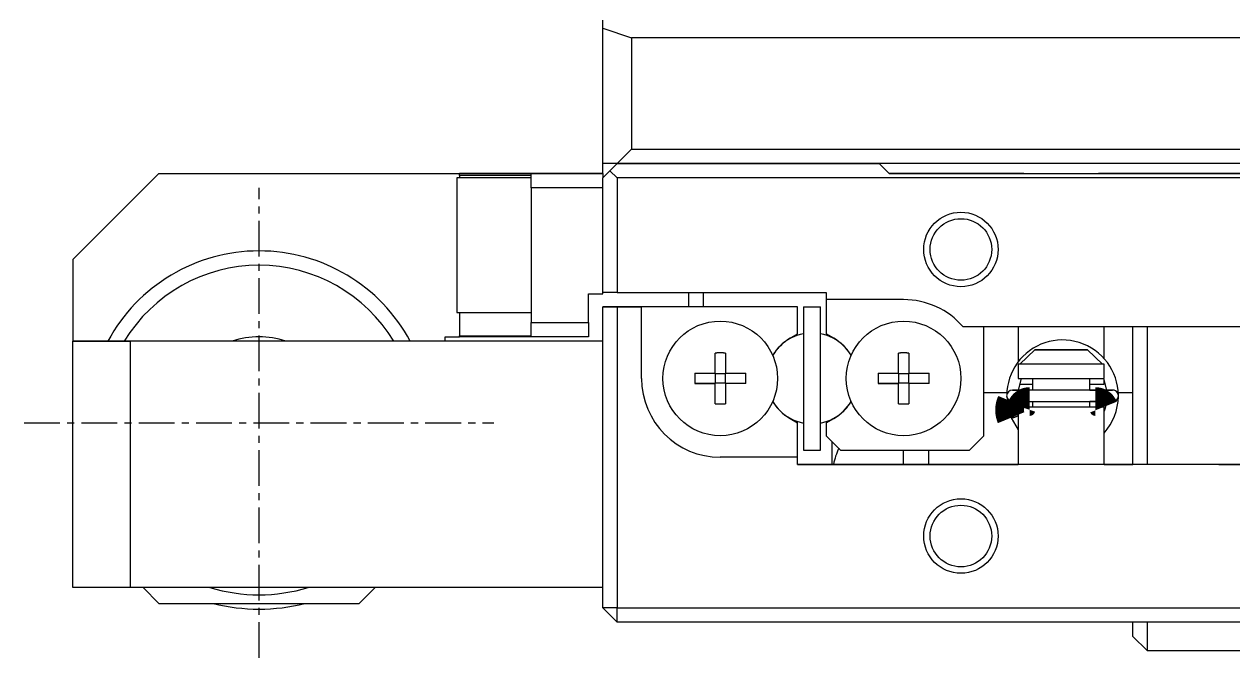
# Model space of a CAD drawing. Extents: x 93 to 296, y 41 to 278.
# Drawn here: x 93.33 to 135.52, y 180.47 to 202.58 of the extents above; entities that cross this region are included whole.
import ezdxf

# ---------------------------------------------------------------- set-up
doc = ezdxf.new("R2010")
doc.units = 0
doc.linetypes.add('CENTER', pattern=[2, 1.25, -0.25, 0.25, -0.25])
doc.layers.get('0').update_dxf_attribs({"linetype": 'CONTINUOUS'})
doc.layers.add('CENTER', color=1, linetype='CENTER')

msp = doc.modelspace()

# ---------------------------------------------------------------- linework, layer by layer
at = {"color": 7, "linetype": 'CONTINUOUS'}
for p, q in [((113.529, 202.44), (113.529, 202.715)), ((113.528, 197.715), (113.529, 202.44)), ((113.529, 202.44), (114.529, 202.096)), ((114.529, 202.096), (114.528, 198.215)), ((152.529, 202.095), (114.529, 202.096)), ((114.028, 197.715), (114.528, 198.215)), ((114.528, 198.215), (152.528, 198.214)), ((113.528, 197.365), (113.528, 197.715)), ((114.028, 197.715), (113.528, 197.715)), ((113.778, 197.465), (113.528, 197.215)), ((113.528, 197.215), (113.778, 197.465)), ((114.028, 197.715), (113.778, 197.465)), ((114.028, 197.715), (113.778, 197.465)), ((113.778, 197.465), (114.028, 197.215)), ((123.178, 197.715), (114.028, 197.715)), ((114.028, 197.715), (123.178, 197.715)), ((143.878, 197.714), (123.178, 197.715)), ((123.178, 197.715), (123.528, 197.365)), ((123.528, 197.365), (123.178, 197.715)), ((95.028, 194.365), (98.028, 197.365)), ((98.028, 197.365), (95.028, 194.365)), ((98.028, 197.365), (108.528, 197.365)), ((98.028, 197.365), (100.028, 197.365)), ((103.028, 197.365), (108.528, 197.365)), ((108.428, 197.215), (108.428, 192.515)), ((111.028, 197.215), (108.428, 197.215)), ((111.028, 197.365), (108.528, 197.365)), ((108.528, 197.365), (111.028, 197.365)), ((108.528, 197.296), (108.528, 197.365)), ((111.028, 197.296), (108.528, 197.296)), ((108.528, 197.296), (108.528, 197.215)), ((113.528, 197.365), (111.028, 197.365)), ((111.028, 197.365), (113.528, 197.365)), ((111.028, 196.865), (111.028, 197.365)), ((113.528, 197.365), (113.528, 197.215)), ((113.528, 193.215), (113.528, 197.215)), ((153.028, 197.214), (114.028, 197.215)), ((114.028, 197.215), (114.028, 193.215)), ((128.228, 197.365), (123.528, 197.365)), ((123.528, 197.365), (143.528, 197.364)), ((136.228, 197.365), (130.828, 197.365)), ((135.508, 197.365), (131.508, 197.365)), ((133.508, 197.365), (131.508, 197.365)), ((135.508, 197.365), (133.508, 197.365)), ((111.028, 196.865), (111.028, 192.165)), ((113.528, 196.865), (111.028, 196.865)), ((95.028, 194.365), (95.028, 191.515)), ((113.028, 192.165), (113.028, 193.165)), ((113.028, 193.165), (113.528, 193.165)), ((114.028, 193.215), (113.528, 193.215)), ((113.528, 193.165), (113.528, 193.215)), ((114.028, 193.215), (121.328, 193.215)), ((116.528, 192.715), (116.528, 193.215)), ((117.028, 193.215), (117.028, 192.715)), ((121.328, 193.215), (121.328, 192.965)), ((124.028, 192.965), (121.328, 192.965)), ((121.328, 192.965), (121.328, 191.766)), ((108.428, 192.515), (111.028, 192.515)), ((108.528, 192.515), (108.528, 191.705)), ((113.528, 191.515), (113.528, 192.715)), ((114.028, 192.715), (113.528, 192.715)), ((113.528, 192.715), (114.028, 192.715)), ((114.028, 192.715), (114.028, 182.215)), ((114.028, 192.715), (114.878, 192.715)), ((114.878, 192.715), (114.028, 192.715)), ((120.328, 192.715), (114.878, 192.715)), ((120.328, 192.715), (114.878, 192.715)), ((114.878, 190.215), (114.878, 192.715)), ((120.328, 191.766), (120.328, 192.715)), ((120.528, 192.715), (120.528, 187.715)), ((120.528, 192.715), (121.128, 192.715)), ((120.528, 192.715), (121.128, 192.715)), ((121.128, 187.715), (121.128, 192.715)), ((111.028, 192.165), (113.028, 192.165)), ((111.028, 191.665), (111.028, 192.165)), ((113.028, 192.165), (113.028, 191.665)), ((140.949, 192.014), (126.107, 192.015)), ((126.828, 188.215), (126.828, 192.015)), ((128.028, 192.015), (128.028, 190.793)), ((131.028, 190.906), (131.028, 192.015)), ((132.028, 187.215), (132.028, 192.015)), ((132.528, 192.015), (132.528, 187.215)), ((108.028, 191.665), (108.528, 191.665)), ((108.028, 191.515), (108.028, 191.665)), ((108.528, 191.705), (111.028, 191.705)), ((108.528, 191.665), (108.528, 191.705)), ((111.028, 191.665), (108.528, 191.665)), ((113.028, 191.665), (111.028, 191.665)), ((120.068, 191.615), (120.328, 191.766)), ((121.588, 191.615), (121.328, 191.766)), ((121.528, 191.64), (121.528, 191.65)), ((108.528, 191.515), (95.028, 191.515)), ((95.028, 182.915), (95.028, 191.515)), ((95.028, 191.515), (97.028, 191.515)), ((113.528, 191.515), (97.028, 191.515)), ((97.028, 191.515), (97.028, 182.915)), ((113.528, 191.515), (108.528, 191.515)), ((113.528, 182.915), (113.528, 191.515)), ((113.528, 182.915), (113.528, 191.515)), ((128.083, 190.715), (128.612, 191.215)), ((130.445, 191.215), (128.612, 191.215)), ((128.612, 191.215), (130.445, 191.215)), ((130.445, 191.215), (130.974, 190.715)), ((117.448, 190.395), (117.448, 191.101)), ((117.808, 191.101), (117.808, 190.395)), ((123.848, 190.395), (123.848, 191.101)), ((124.208, 191.101), (124.208, 190.395)), ((128.028, 190.793), (128.028, 190.793)), ((128.028, 190.715), (128.028, 190.215)), ((128.083, 190.715), (128.028, 190.715)), ((130.974, 190.715), (128.083, 190.715)), ((131.028, 190.715), (130.974, 190.715)), ((131.028, 190.906), (131.028, 190.906)), ((131.028, 190.215), (131.028, 190.715)), ((116.742, 190.395), (117.448, 190.395)), ((117.459, 190.385), (117.448, 190.395)), ((117.459, 190.045), (117.459, 190.385)), ((117.459, 190.385), (117.798, 190.385)), ((117.798, 190.385), (117.808, 190.395)), ((117.798, 190.385), (117.798, 190.045)), ((117.808, 190.395), (118.515, 190.395)), ((123.142, 190.395), (123.848, 190.395)), ((123.859, 190.384), (123.848, 190.395)), ((123.859, 190.045), (123.859, 190.384)), ((123.859, 190.384), (124.198, 190.384)), ((124.198, 190.384), (124.208, 190.395)), ((124.198, 190.384), (124.198, 190.045)), ((124.208, 190.395), (124.915, 190.395)), ((116.742, 190.035), (117.448, 190.035)), ((117.448, 190.035), (116.742, 190.035)), ((117.459, 190.045), (117.448, 190.035)), ((117.448, 189.329), (117.448, 190.035)), ((117.798, 190.045), (117.459, 190.045)), ((117.798, 190.045), (117.808, 190.035)), ((118.515, 190.035), (117.808, 190.035)), ((118.515, 190.035), (117.808, 190.035)), ((117.808, 190.035), (117.808, 189.329)), ((123.142, 190.035), (123.848, 190.035)), ((123.848, 190.035), (123.142, 190.035)), ((123.859, 190.045), (123.848, 190.035)), ((123.848, 189.328), (123.848, 190.035)), ((124.198, 190.045), (123.859, 190.045)), ((124.198, 190.045), (124.208, 190.035)), ((124.915, 190.035), (124.208, 190.035)), ((124.915, 190.035), (124.208, 190.035)), ((124.208, 190.035), (124.208, 189.328)), ((128.028, 190.215), (131.028, 190.215)), ((128.037, 189.808), (128.148, 190.215)), ((128.079, 190.015), (128.528, 190.015)), ((128.528, 190.215), (128.528, 189.808)), ((130.528, 189.808), (130.528, 190.215)), ((130.528, 190.015), (131.028, 190.015)), ((131.003, 190.215), (131.113, 189.808)), ((131.028, 190.015), (131.028, 190.149)), ((127.63, 189.715), (126.828, 189.715)), ((127.627, 189.583), (127.76, 188.899)), ((131.325, 189.808), (127.825, 189.808)), ((127.825, 189.808), (128.175, 189.808)), ((130.528, 189.808), (131.325, 189.808)), ((132.028, 189.715), (131.521, 189.715)), ((127.825, 189.408), (131.325, 189.408)), ((128.175, 189.408), (127.825, 189.408)), ((128.028, 189.215), (128.028, 187.215)), ((131.028, 189.215), (128.028, 189.215)), ((128.528, 189.215), (128.028, 189.215)), ((128.528, 189.408), (128.528, 189.215)), ((130.528, 189.215), (128.528, 189.215)), ((130.528, 189.215), (128.528, 189.215)), ((131.325, 189.408), (130.528, 189.408)), ((130.528, 189.215), (130.528, 189.408)), ((131.028, 189.215), (130.528, 189.215)), ((131.028, 187.215), (131.028, 189.215)), ((131.066, 189.18), (131.029, 189.067)), ((131.113, 189.408), (131.066, 189.18)), ((120.068, 188.814), (120.328, 188.664)), ((120.328, 188.664), (120.068, 188.814)), ((120.328, 187.465), (120.328, 188.664)), ((121.328, 188.664), (121.588, 188.814)), ((121.328, 188.664), (121.588, 188.814)), ((121.328, 188.664), (121.328, 188.215)), ((121.528, 188.779), (121.528, 188.79)), ((127.782, 188.845), (128.028, 188.424)), ((127.786, 188.836), (128.028, 188.909)), ((131.368, 188.847), (131.368, 188.847)), ((131.368, 188.847), (131.368, 188.847)), ((131.369, 188.845), (131.387, 188.892)), ((131.369, 188.847), (131.369, 188.847)), ((131.37, 188.846), (131.369, 188.847)), ((131.387, 188.892), (131.388, 188.894)), ((131.388, 188.894), (131.389, 188.896)), ((131.389, 188.896), (131.39, 188.898)), ((131.39, 188.9), (131.391, 188.902)), ((131.39, 188.899), (131.39, 188.9)), ((131.39, 188.898), (131.39, 188.899)), ((131.391, 188.904), (131.392, 188.905)), ((131.391, 188.903), (131.391, 188.904)), ((131.391, 188.902), (131.391, 188.903)), ((131.392, 188.905), (131.392, 188.906)), ((121.328, 188.215), (121.828, 187.715)), ((126.328, 187.715), (126.828, 188.215)), ((121.528, 187.215), (121.528, 188.015)), ((120.328, 187.465), (117.628, 187.465)), ((120.328, 187.465), (117.628, 187.465)), ((120.328, 187.215), (120.328, 187.465)), ((120.528, 187.715), (121.128, 187.715)), ((121.828, 187.715), (126.328, 187.715)), ((124.028, 187.215), (124.028, 187.715)), ((124.894, 187.715), (124.894, 187.215)), ((146.728, 187.214), (120.328, 187.215)), ((120.328, 187.215), (128.028, 187.215)), ((131.028, 187.215), (132.028, 187.215)), ((135.028, 187.215), (136.028, 187.215)), ((97.028, 182.915), (95.028, 182.915)), ((113.528, 182.915), (97.028, 182.915)), ((97.478, 182.915), (98.028, 182.365)), ((105.028, 182.365), (105.578, 182.915)), ((113.528, 182.215), (113.528, 182.915)), ((98.028, 182.365), (105.028, 182.365)), ((114.028, 181.715), (113.528, 182.215)), ((114.028, 182.215), (113.528, 182.215)), ((114.028, 182.215), (153.028, 182.214)), ((114.028, 181.715), (114.028, 182.215)), ((153.028, 181.714), (114.028, 181.715)), ((132.028, 181.215), (132.028, 181.715)), ((132.528, 181.715), (132.528, 180.715)), ((132.028, 181.215), (132.528, 180.715)), ((132.528, 180.715), (136.028, 180.715))]:
    msp.add_line(p, q, dxfattribs=at)
at = {"color": 7, "linetype": 'CONTINUOUS', "const_width": 1}
for points in [[(127.793, 189.411), (127.788, 189.399), (127.774, 189.367), (127.762, 189.335), (127.752, 189.302), (127.743, 189.268), (127.737, 189.235), (127.731, 189.201), (127.728, 189.166), (127.726, 189.132), (127.726, 189.097), (127.728, 189.063), (127.731, 189.029), (127.736, 188.995), (127.743, 188.961), (127.752, 188.928), (127.762, 188.895), (127.774, 188.862), (127.781, 188.845)], [(128.144, 189.215), (128.145, 189.218), (128.151, 189.232), (128.158, 189.245), (128.165, 189.258), (128.172, 189.271), (128.181, 189.283), (128.19, 189.295), (128.199, 189.306), (128.209, 189.317), (128.22, 189.328), (128.231, 189.337), (128.242, 189.347), (128.254, 189.355), (128.267, 189.363), (128.28, 189.371), (128.293, 189.377), (128.306, 189.384), (128.32, 189.389), (128.334, 189.394), (128.348, 189.398), (128.362, 189.401), (128.377, 189.404), (128.391, 189.406), (128.406, 189.408), (128.421, 189.408), (128.426, 189.408)], [(130.724, 189.408), (130.738, 189.408), (130.753, 189.407), (130.768, 189.405), (130.782, 189.403), (130.796, 189.399), (130.811, 189.396), (130.825, 189.391), (130.839, 189.386), (130.852, 189.38), (130.865, 189.374), (130.878, 189.367), (130.891, 189.359), (130.903, 189.35), (130.914, 189.342), (130.926, 189.332), (130.936, 189.322), (130.947, 189.311), (130.956, 189.3), (130.966, 189.289), (130.974, 189.277), (130.982, 189.264), (130.99, 189.252), (130.996, 189.238), (131.002, 189.225), (131.006, 189.215)]]:
    msp.add_lwpolyline(points, dxfattribs=at)
at = {"color": 7, "linetype": 'CONTINUOUS'}
for points in [[(117.808, 191.101, 0), (117.806, 191.101, 0), (117.803, 191.101, 0), (117.8, 191.101, 0), (117.797, 191.102, 0), (117.794, 191.102, 0), (117.791, 191.102, 0), (117.789, 191.102, 0), (117.786, 191.102, 0), (117.783, 191.102, 0), (117.78, 191.102, 0), (117.777, 191.102, 0), (117.775, 191.102, 0), (117.772, 191.102, 0), (117.769, 191.102, 0), (117.766, 191.102, 0), (117.763, 191.102, 0), (117.761, 191.102, 0), (117.758, 191.102, 0), (117.755, 191.102, 0), (117.752, 191.102, 0), (117.749, 191.102, 0), (117.746, 191.103, 0), (117.744, 191.103, 0), (117.741, 191.103, 0), (117.738, 191.103, 0), (117.735, 191.103, 0), (117.732, 191.103, 0), (117.73, 191.103, 0), (117.727, 191.103, 0), (117.724, 191.103, 0), (117.721, 191.103, 0), (117.718, 191.103, 0), (117.716, 191.103, 0), (117.713, 191.103, 0), (117.71, 191.103, 0), (117.707, 191.103, 0), (117.704, 191.103, 0), (117.701, 191.103, 0), (117.699, 191.103, 0), (117.696, 191.103, 0), (117.693, 191.103, 0), (117.69, 191.103, 0), (117.687, 191.103, 0), (117.685, 191.103, 0), (117.682, 191.103, 0), (117.679, 191.103, 0), (117.676, 191.103, 0), (117.673, 191.103, 0), (117.671, 191.103, 0), (117.668, 191.103, 0), (117.665, 191.103, 0), (117.662, 191.103, 0), (117.659, 191.103, 0), (117.656, 191.103, 0), (117.654, 191.103, 0), (117.651, 191.103, 0), (117.648, 191.103, 0), (117.645, 191.103, 0), (117.642, 191.104, 0), (117.64, 191.104, 0), (117.637, 191.104, 0), (117.634, 191.104, 0), (117.631, 191.104, 0), (117.628, 191.104, 0), (117.625, 191.104, 0), (117.623, 191.104, 0), (117.62, 191.104, 0), (117.617, 191.104, 0), (117.614, 191.104, 0), (117.611, 191.103, 0), (117.609, 191.103, 0), (117.606, 191.103, 0), (117.603, 191.103, 0), (117.6, 191.103, 0), (117.597, 191.103, 0), (117.595, 191.103, 0), (117.592, 191.103, 0), (117.589, 191.103, 0), (117.586, 191.103, 0), (117.583, 191.103, 0), (117.58, 191.103, 0), (117.578, 191.103, 0), (117.575, 191.103, 0), (117.572, 191.103, 0), (117.569, 191.103, 0), (117.566, 191.103, 0), (117.564, 191.103, 0), (117.561, 191.103, 0), (117.558, 191.103, 0), (117.555, 191.103, 0), (117.552, 191.103, 0), (117.55, 191.103, 0), (117.547, 191.103, 0), (117.544, 191.103, 0), (117.541, 191.103, 0), (117.538, 191.103, 0), (117.535, 191.103, 0), (117.533, 191.103, 0), (117.53, 191.103, 0), (117.527, 191.103, 0), (117.524, 191.103, 0), (117.521, 191.103, 0), (117.519, 191.103, 0), (117.516, 191.103, 0), (117.513, 191.103, 0), (117.51, 191.103, 0), (117.507, 191.103, 0), (117.505, 191.102, 0), (117.502, 191.102, 0), (117.499, 191.102, 0), (117.496, 191.102, 0), (117.493, 191.102, 0), (117.49, 191.102, 0), (117.488, 191.102, 0), (117.485, 191.102, 0), (117.482, 191.102, 0), (117.479, 191.102, 0), (117.476, 191.102, 0), (117.474, 191.102, 0), (117.471, 191.102, 0), (117.468, 191.102, 0), (117.465, 191.102, 0), (117.462, 191.102, 0), (117.46, 191.102, 0), (117.457, 191.101, 0), (117.454, 191.101, 0), (117.451, 191.101, 0), (117.448, 191.101, 0)], [(124.208, 191.101, 0), (124.206, 191.101, 0), (124.203, 191.101, 0), (124.2, 191.101, 0), (124.197, 191.101, 0), (124.194, 191.101, 0), (124.191, 191.102, 0), (124.189, 191.102, 0), (124.186, 191.102, 0), (124.183, 191.102, 0), (124.18, 191.102, 0), (124.177, 191.102, 0), (124.175, 191.102, 0), (124.172, 191.102, 0), (124.169, 191.102, 0), (124.166, 191.102, 0), (124.163, 191.102, 0), (124.161, 191.102, 0), (124.158, 191.102, 0), (124.155, 191.102, 0), (124.152, 191.102, 0), (124.149, 191.102, 0), (124.146, 191.102, 0), (124.144, 191.102, 0), (124.141, 191.103, 0), (124.138, 191.103, 0), (124.135, 191.103, 0), (124.132, 191.103, 0), (124.13, 191.103, 0), (124.127, 191.103, 0), (124.124, 191.103, 0), (124.121, 191.103, 0), (124.118, 191.103, 0), (124.116, 191.103, 0), (124.113, 191.103, 0), (124.11, 191.103, 0), (124.107, 191.103, 0), (124.104, 191.103, 0), (124.101, 191.103, 0), (124.099, 191.103, 0), (124.096, 191.103, 0), (124.093, 191.103, 0), (124.09, 191.103, 0), (124.087, 191.103, 0), (124.085, 191.103, 0), (124.082, 191.103, 0), (124.079, 191.103, 0), (124.076, 191.103, 0), (124.073, 191.103, 0), (124.071, 191.103, 0), (124.068, 191.103, 0), (124.065, 191.103, 0), (124.062, 191.103, 0), (124.059, 191.103, 0), (124.056, 191.103, 0), (124.054, 191.103, 0), (124.051, 191.103, 0), (124.048, 191.103, 0), (124.045, 191.103, 0), (124.042, 191.103, 0), (124.04, 191.103, 0), (124.037, 191.103, 0), (124.034, 191.103, 0), (124.031, 191.103, 0), (124.028, 191.103, 0), (124.025, 191.103, 0), (124.023, 191.103, 0), (124.02, 191.103, 0), (124.017, 191.103, 0), (124.014, 191.103, 0), (124.011, 191.103, 0), (124.009, 191.103, 0), (124.006, 191.103, 0), (124.003, 191.103, 0), (124, 191.103, 0), (123.997, 191.103, 0), (123.995, 191.103, 0), (123.992, 191.103, 0), (123.989, 191.103, 0), (123.986, 191.103, 0), (123.983, 191.103, 0), (123.98, 191.103, 0), (123.978, 191.103, 0), (123.975, 191.103, 0), (123.972, 191.103, 0), (123.969, 191.103, 0), (123.966, 191.103, 0), (123.964, 191.103, 0), (123.961, 191.103, 0), (123.958, 191.103, 0), (123.955, 191.103, 0), (123.952, 191.103, 0), (123.95, 191.103, 0), (123.947, 191.103, 0), (123.944, 191.103, 0), (123.941, 191.103, 0), (123.938, 191.103, 0), (123.935, 191.103, 0), (123.933, 191.103, 0), (123.93, 191.103, 0), (123.927, 191.103, 0), (123.924, 191.103, 0), (123.921, 191.103, 0), (123.919, 191.103, 0), (123.916, 191.103, 0), (123.913, 191.102, 0), (123.91, 191.102, 0), (123.907, 191.102, 0), (123.905, 191.102, 0), (123.902, 191.102, 0), (123.899, 191.102, 0), (123.896, 191.102, 0), (123.893, 191.102, 0), (123.89, 191.102, 0), (123.888, 191.102, 0), (123.885, 191.102, 0), (123.882, 191.102, 0), (123.879, 191.102, 0), (123.876, 191.102, 0), (123.874, 191.102, 0), (123.871, 191.102, 0), (123.868, 191.102, 0), (123.865, 191.102, 0), (123.862, 191.101, 0), (123.86, 191.101, 0), (123.857, 191.101, 0), (123.854, 191.101, 0), (123.851, 191.101, 0), (123.848, 191.101, 0)], [(116.742, 190.395, 0), (116.742, 190.392, 0), (116.742, 190.389, 0), (116.742, 190.386, 0), (116.742, 190.384, 0), (116.742, 190.381, 0), (116.742, 190.378, 0), (116.741, 190.375, 0), (116.741, 190.372, 0), (116.741, 190.37, 0), (116.741, 190.367, 0), (116.741, 190.364, 0), (116.741, 190.361, 0), (116.741, 190.358, 0), (116.741, 190.356, 0), (116.741, 190.353, 0), (116.741, 190.35, 0), (116.741, 190.347, 0), (116.741, 190.344, 0), (116.741, 190.342, 0), (116.741, 190.339, 0), (116.741, 190.336, 0), (116.741, 190.333, 0), (116.741, 190.33, 0), (116.741, 190.327, 0), (116.741, 190.325, 0), (116.74, 190.322, 0), (116.74, 190.319, 0), (116.74, 190.316, 0), (116.74, 190.313, 0), (116.74, 190.311, 0), (116.74, 190.308, 0), (116.74, 190.305, 0), (116.74, 190.302, 0), (116.74, 190.299, 0), (116.74, 190.297, 0), (116.74, 190.294, 0), (116.74, 190.291, 0), (116.74, 190.288, 0), (116.74, 190.285, 0), (116.74, 190.282, 0), (116.74, 190.28, 0), (116.74, 190.277, 0), (116.74, 190.274, 0), (116.74, 190.271, 0), (116.74, 190.268, 0), (116.74, 190.266, 0), (116.74, 190.263, 0), (116.74, 190.26, 0), (116.74, 190.257, 0), (116.74, 190.254, 0), (116.74, 190.252, 0), (116.74, 190.249, 0), (116.74, 190.246, 0), (116.74, 190.243, 0), (116.74, 190.24, 0), (116.74, 190.237, 0), (116.74, 190.235, 0), (116.74, 190.232, 0), (116.74, 190.229, 0), (116.74, 190.226, 0), (116.74, 190.223, 0), (116.74, 190.221, 0), (116.74, 190.218, 0), (116.74, 190.215, 0), (116.74, 190.212, 0), (116.74, 190.209, 0), (116.74, 190.206, 0), (116.74, 190.204, 0), (116.74, 190.201, 0), (116.74, 190.198, 0), (116.74, 190.195, 0), (116.74, 190.192, 0), (116.74, 190.19, 0), (116.74, 190.187, 0), (116.74, 190.184, 0), (116.74, 190.181, 0), (116.74, 190.178, 0), (116.74, 190.176, 0), (116.74, 190.173, 0), (116.74, 190.17, 0), (116.74, 190.167, 0), (116.74, 190.164, 0), (116.74, 190.161, 0), (116.74, 190.159, 0), (116.74, 190.156, 0), (116.74, 190.153, 0), (116.74, 190.15, 0), (116.74, 190.147, 0), (116.74, 190.145, 0), (116.74, 190.142, 0), (116.74, 190.139, 0), (116.74, 190.136, 0), (116.74, 190.133, 0), (116.74, 190.131, 0), (116.74, 190.128, 0), (116.74, 190.125, 0), (116.74, 190.122, 0), (116.74, 190.119, 0), (116.74, 190.116, 0), (116.74, 190.114, 0), (116.74, 190.111, 0), (116.74, 190.108, 0), (116.741, 190.105, 0), (116.741, 190.102, 0), (116.741, 190.1, 0), (116.741, 190.097, 0), (116.741, 190.094, 0), (116.741, 190.091, 0), (116.741, 190.088, 0), (116.741, 190.086, 0), (116.741, 190.083, 0), (116.741, 190.08, 0), (116.741, 190.077, 0), (116.741, 190.074, 0), (116.741, 190.071, 0), (116.741, 190.069, 0), (116.741, 190.066, 0), (116.741, 190.063, 0), (116.741, 190.06, 0), (116.741, 190.057, 0), (116.741, 190.055, 0), (116.742, 190.052, 0), (116.742, 190.049, 0), (116.742, 190.046, 0), (116.742, 190.043, 0), (116.742, 190.041, 0), (116.742, 190.038, 0), (116.742, 190.035, 0)], [(118.515, 190.035, 0), (118.515, 190.038, 0), (118.515, 190.041, 0), (118.515, 190.043, 0), (118.515, 190.046, 0), (118.515, 190.049, 0), (118.515, 190.052, 0), (118.515, 190.055, 0), (118.515, 190.057, 0), (118.515, 190.06, 0), (118.515, 190.063, 0), (118.515, 190.066, 0), (118.515, 190.069, 0), (118.515, 190.071, 0), (118.516, 190.074, 0), (118.516, 190.077, 0), (118.516, 190.08, 0), (118.516, 190.083, 0), (118.516, 190.085, 0), (118.516, 190.088, 0), (118.516, 190.091, 0), (118.516, 190.094, 0), (118.516, 190.097, 0), (118.516, 190.1, 0), (118.516, 190.102, 0), (118.516, 190.105, 0), (118.516, 190.108, 0), (118.516, 190.111, 0), (118.516, 190.114, 0), (118.516, 190.116, 0), (118.516, 190.119, 0), (118.516, 190.122, 0), (118.516, 190.125, 0), (118.516, 190.128, 0), (118.516, 190.13, 0), (118.516, 190.133, 0), (118.516, 190.136, 0), (118.517, 190.139, 0), (118.517, 190.142, 0), (118.517, 190.145, 0), (118.517, 190.147, 0), (118.517, 190.15, 0), (118.517, 190.153, 0), (118.517, 190.156, 0), (118.517, 190.159, 0), (118.517, 190.161, 0), (118.517, 190.164, 0), (118.517, 190.167, 0), (118.517, 190.17, 0), (118.517, 190.173, 0), (118.517, 190.175, 0), (118.517, 190.178, 0), (118.517, 190.181, 0), (118.517, 190.184, 0), (118.517, 190.187, 0), (118.517, 190.19, 0), (118.517, 190.192, 0), (118.517, 190.195, 0), (118.517, 190.198, 0), (118.517, 190.201, 0), (118.517, 190.204, 0), (118.517, 190.206, 0), (118.517, 190.209, 0), (118.517, 190.212, 0), (118.517, 190.215, 0), (118.517, 190.218, 0), (118.517, 190.221, 0), (118.517, 190.223, 0), (118.517, 190.226, 0), (118.517, 190.229, 0), (118.517, 190.232, 0), (118.517, 190.235, 0), (118.517, 190.237, 0), (118.517, 190.24, 0), (118.517, 190.243, 0), (118.517, 190.246, 0), (118.517, 190.249, 0), (118.517, 190.251, 0), (118.517, 190.254, 0), (118.517, 190.257, 0), (118.517, 190.26, 0), (118.517, 190.263, 0), (118.517, 190.266, 0), (118.517, 190.268, 0), (118.517, 190.271, 0), (118.517, 190.274, 0), (118.517, 190.277, 0), (118.517, 190.28, 0), (118.517, 190.282, 0), (118.517, 190.285, 0), (118.517, 190.288, 0), (118.517, 190.291, 0), (118.516, 190.294, 0), (118.516, 190.296, 0), (118.516, 190.299, 0), (118.516, 190.302, 0), (118.516, 190.305, 0), (118.516, 190.308, 0), (118.516, 190.311, 0), (118.516, 190.313, 0), (118.516, 190.316, 0), (118.516, 190.319, 0), (118.516, 190.322, 0), (118.516, 190.325, 0), (118.516, 190.327, 0), (118.516, 190.33, 0), (118.516, 190.333, 0), (118.516, 190.336, 0), (118.516, 190.339, 0), (118.516, 190.341, 0), (118.516, 190.344, 0), (118.516, 190.347, 0), (118.516, 190.35, 0), (118.516, 190.353, 0), (118.516, 190.356, 0), (118.515, 190.358, 0), (118.515, 190.361, 0), (118.515, 190.364, 0), (118.515, 190.367, 0), (118.515, 190.37, 0), (118.515, 190.372, 0), (118.515, 190.375, 0), (118.515, 190.378, 0), (118.515, 190.381, 0), (118.515, 190.384, 0), (118.515, 190.386, 0), (118.515, 190.389, 0), (118.515, 190.392, 0), (118.515, 190.395, 0)], [(123.142, 190.395, 0), (123.142, 190.392, 0), (123.142, 190.389, 0), (123.142, 190.386, 0), (123.142, 190.384, 0), (123.142, 190.381, 0), (123.142, 190.378, 0), (123.141, 190.375, 0), (123.141, 190.372, 0), (123.141, 190.37, 0), (123.141, 190.367, 0), (123.141, 190.364, 0), (123.141, 190.361, 0), (123.141, 190.358, 0), (123.141, 190.355, 0), (123.141, 190.353, 0), (123.141, 190.35, 0), (123.141, 190.347, 0), (123.141, 190.344, 0), (123.141, 190.341, 0), (123.141, 190.339, 0), (123.141, 190.336, 0), (123.141, 190.333, 0), (123.141, 190.33, 0), (123.141, 190.327, 0), (123.141, 190.325, 0), (123.14, 190.322, 0), (123.14, 190.319, 0), (123.14, 190.316, 0), (123.14, 190.313, 0), (123.14, 190.31, 0), (123.14, 190.308, 0), (123.14, 190.305, 0), (123.14, 190.302, 0), (123.14, 190.299, 0), (123.14, 190.296, 0), (123.14, 190.294, 0), (123.14, 190.291, 0), (123.14, 190.288, 0), (123.14, 190.285, 0), (123.14, 190.282, 0), (123.14, 190.28, 0), (123.14, 190.277, 0), (123.14, 190.274, 0), (123.14, 190.271, 0), (123.14, 190.268, 0), (123.14, 190.265, 0), (123.14, 190.263, 0), (123.14, 190.26, 0), (123.14, 190.257, 0), (123.14, 190.254, 0), (123.14, 190.251, 0), (123.14, 190.249, 0), (123.14, 190.246, 0), (123.14, 190.243, 0), (123.14, 190.24, 0), (123.14, 190.237, 0), (123.14, 190.234, 0), (123.14, 190.232, 0), (123.14, 190.229, 0), (123.14, 190.226, 0), (123.14, 190.223, 0), (123.14, 190.22, 0), (123.14, 190.218, 0), (123.14, 190.215, 0), (123.14, 190.212, 0), (123.14, 190.209, 0), (123.14, 190.206, 0), (123.14, 190.204, 0), (123.14, 190.201, 0), (123.14, 190.198, 0), (123.14, 190.195, 0), (123.14, 190.192, 0), (123.14, 190.189, 0), (123.14, 190.187, 0), (123.14, 190.184, 0), (123.14, 190.181, 0), (123.14, 190.178, 0), (123.14, 190.175, 0), (123.14, 190.173, 0), (123.14, 190.17, 0), (123.14, 190.167, 0), (123.14, 190.164, 0), (123.14, 190.161, 0), (123.14, 190.159, 0), (123.14, 190.156, 0), (123.14, 190.153, 0), (123.14, 190.15, 0), (123.14, 190.147, 0), (123.14, 190.144, 0), (123.14, 190.142, 0), (123.14, 190.139, 0), (123.14, 190.136, 0), (123.14, 190.133, 0), (123.14, 190.13, 0), (123.14, 190.128, 0), (123.14, 190.125, 0), (123.14, 190.122, 0), (123.14, 190.119, 0), (123.14, 190.116, 0), (123.14, 190.114, 0), (123.14, 190.111, 0), (123.14, 190.108, 0), (123.141, 190.105, 0), (123.141, 190.102, 0), (123.141, 190.099, 0), (123.141, 190.097, 0), (123.141, 190.094, 0), (123.141, 190.091, 0), (123.141, 190.088, 0), (123.141, 190.085, 0), (123.141, 190.083, 0), (123.141, 190.08, 0), (123.141, 190.077, 0), (123.141, 190.074, 0), (123.141, 190.071, 0), (123.141, 190.069, 0), (123.141, 190.066, 0), (123.141, 190.063, 0), (123.141, 190.06, 0), (123.141, 190.057, 0), (123.141, 190.054, 0), (123.142, 190.052, 0), (123.142, 190.049, 0), (123.142, 190.046, 0), (123.142, 190.043, 0), (123.142, 190.04, 0), (123.142, 190.038, 0), (123.142, 190.035, 0)], [(124.915, 190.035, 0), (124.915, 190.038, 0), (124.915, 190.04, 0), (124.915, 190.043, 0), (124.915, 190.046, 0), (124.915, 190.049, 0), (124.915, 190.052, 0), (124.915, 190.054, 0), (124.915, 190.057, 0), (124.915, 190.06, 0), (124.915, 190.063, 0), (124.915, 190.066, 0), (124.915, 190.068, 0), (124.915, 190.071, 0), (124.916, 190.074, 0), (124.916, 190.077, 0), (124.916, 190.08, 0), (124.916, 190.083, 0), (124.916, 190.085, 0), (124.916, 190.088, 0), (124.916, 190.091, 0), (124.916, 190.094, 0), (124.916, 190.097, 0), (124.916, 190.099, 0), (124.916, 190.102, 0), (124.916, 190.105, 0), (124.916, 190.108, 0), (124.916, 190.111, 0), (124.916, 190.113, 0), (124.916, 190.116, 0), (124.916, 190.119, 0), (124.916, 190.122, 0), (124.916, 190.125, 0), (124.916, 190.128, 0), (124.916, 190.13, 0), (124.916, 190.133, 0), (124.916, 190.136, 0), (124.917, 190.139, 0), (124.917, 190.142, 0), (124.917, 190.144, 0), (124.917, 190.147, 0), (124.917, 190.15, 0), (124.917, 190.153, 0), (124.917, 190.156, 0), (124.917, 190.158, 0), (124.917, 190.161, 0), (124.917, 190.164, 0), (124.917, 190.167, 0), (124.917, 190.17, 0), (124.917, 190.173, 0), (124.917, 190.175, 0), (124.917, 190.178, 0), (124.917, 190.181, 0), (124.917, 190.184, 0), (124.917, 190.187, 0), (124.917, 190.189, 0), (124.917, 190.192, 0), (124.917, 190.195, 0), (124.917, 190.198, 0), (124.917, 190.201, 0), (124.917, 190.204, 0), (124.917, 190.206, 0), (124.917, 190.209, 0), (124.917, 190.212, 0), (124.917, 190.215, 0), (124.917, 190.218, 0), (124.917, 190.22, 0), (124.917, 190.223, 0), (124.917, 190.226, 0), (124.917, 190.229, 0), (124.917, 190.232, 0), (124.917, 190.234, 0), (124.917, 190.237, 0), (124.917, 190.24, 0), (124.917, 190.243, 0), (124.917, 190.246, 0), (124.917, 190.249, 0), (124.917, 190.251, 0), (124.917, 190.254, 0), (124.917, 190.257, 0), (124.917, 190.26, 0), (124.917, 190.263, 0), (124.917, 190.265, 0), (124.917, 190.268, 0), (124.917, 190.271, 0), (124.917, 190.274, 0), (124.917, 190.277, 0), (124.917, 190.279, 0), (124.917, 190.282, 0), (124.917, 190.285, 0), (124.917, 190.288, 0), (124.917, 190.291, 0), (124.916, 190.294, 0), (124.916, 190.296, 0), (124.916, 190.299, 0), (124.916, 190.302, 0), (124.916, 190.305, 0), (124.916, 190.308, 0), (124.916, 190.31, 0), (124.916, 190.313, 0), (124.916, 190.316, 0), (124.916, 190.319, 0), (124.916, 190.322, 0), (124.916, 190.324, 0), (124.916, 190.327, 0), (124.916, 190.33, 0), (124.916, 190.333, 0), (124.916, 190.336, 0), (124.916, 190.339, 0), (124.916, 190.341, 0), (124.916, 190.344, 0), (124.916, 190.347, 0), (124.916, 190.35, 0), (124.916, 190.353, 0), (124.916, 190.355, 0), (124.915, 190.358, 0), (124.915, 190.361, 0), (124.915, 190.364, 0), (124.915, 190.367, 0), (124.915, 190.369, 0), (124.915, 190.372, 0), (124.915, 190.375, 0), (124.915, 190.378, 0), (124.915, 190.381, 0), (124.915, 190.384, 0), (124.915, 190.386, 0), (124.915, 190.389, 0), (124.915, 190.392, 0), (124.915, 190.395, 0)], [(117.448, 189.329, 0), (117.451, 189.328, 0), (117.454, 189.328, 0), (117.457, 189.328, 0), (117.46, 189.328, 0), (117.462, 189.328, 0), (117.465, 189.328, 0), (117.468, 189.328, 0), (117.471, 189.328, 0), (117.474, 189.328, 0), (117.476, 189.328, 0), (117.479, 189.328, 0), (117.482, 189.328, 0), (117.485, 189.328, 0), (117.488, 189.328, 0), (117.49, 189.328, 0), (117.493, 189.328, 0), (117.496, 189.328, 0), (117.499, 189.327, 0), (117.502, 189.327, 0), (117.504, 189.327, 0), (117.507, 189.327, 0), (117.51, 189.327, 0), (117.513, 189.327, 0), (117.516, 189.327, 0), (117.519, 189.327, 0), (117.521, 189.327, 0), (117.524, 189.327, 0), (117.527, 189.327, 0), (117.53, 189.327, 0), (117.533, 189.327, 0), (117.535, 189.327, 0), (117.538, 189.327, 0), (117.541, 189.327, 0), (117.544, 189.327, 0), (117.547, 189.327, 0), (117.549, 189.327, 0), (117.552, 189.327, 0), (117.555, 189.327, 0), (117.558, 189.327, 0), (117.561, 189.327, 0), (117.564, 189.327, 0), (117.566, 189.327, 0), (117.569, 189.327, 0), (117.572, 189.327, 0), (117.575, 189.326, 0), (117.578, 189.326, 0), (117.58, 189.326, 0), (117.583, 189.326, 0), (117.586, 189.326, 0), (117.589, 189.326, 0), (117.592, 189.326, 0), (117.595, 189.326, 0), (117.597, 189.326, 0), (117.6, 189.326, 0), (117.603, 189.326, 0), (117.606, 189.326, 0), (117.609, 189.326, 0), (117.611, 189.326, 0), (117.614, 189.326, 0), (117.617, 189.326, 0), (117.62, 189.326, 0), (117.623, 189.326, 0), (117.625, 189.326, 0), (117.628, 189.326, 0), (117.631, 189.326, 0), (117.634, 189.326, 0), (117.637, 189.326, 0), (117.64, 189.326, 0), (117.642, 189.326, 0), (117.645, 189.326, 0), (117.648, 189.326, 0), (117.651, 189.326, 0), (117.654, 189.326, 0), (117.656, 189.326, 0), (117.659, 189.326, 0), (117.662, 189.326, 0), (117.665, 189.326, 0), (117.668, 189.326, 0), (117.67, 189.326, 0), (117.673, 189.326, 0), (117.676, 189.326, 0), (117.679, 189.326, 0), (117.682, 189.326, 0), (117.685, 189.327, 0), (117.687, 189.327, 0), (117.69, 189.327, 0), (117.693, 189.327, 0), (117.696, 189.327, 0), (117.699, 189.327, 0), (117.701, 189.327, 0), (117.704, 189.327, 0), (117.707, 189.327, 0), (117.71, 189.327, 0), (117.713, 189.327, 0), (117.716, 189.327, 0), (117.718, 189.327, 0), (117.721, 189.327, 0), (117.724, 189.327, 0), (117.727, 189.327, 0), (117.73, 189.327, 0), (117.732, 189.327, 0), (117.735, 189.327, 0), (117.738, 189.327, 0), (117.741, 189.327, 0), (117.744, 189.327, 0), (117.746, 189.327, 0), (117.749, 189.327, 0), (117.752, 189.327, 0), (117.755, 189.327, 0), (117.758, 189.327, 0), (117.76, 189.327, 0), (117.763, 189.328, 0), (117.766, 189.328, 0), (117.769, 189.328, 0), (117.772, 189.328, 0), (117.775, 189.328, 0), (117.777, 189.328, 0), (117.78, 189.328, 0), (117.783, 189.328, 0), (117.786, 189.328, 0), (117.789, 189.328, 0), (117.791, 189.328, 0), (117.794, 189.328, 0), (117.797, 189.328, 0), (117.8, 189.328, 0), (117.803, 189.328, 0), (117.805, 189.328, 0), (117.808, 189.329, 0)], [(123.848, 189.328, 0), (123.851, 189.328, 0), (123.854, 189.328, 0), (123.857, 189.328, 0), (123.86, 189.328, 0), (123.862, 189.328, 0), (123.865, 189.328, 0), (123.868, 189.328, 0), (123.871, 189.328, 0), (123.874, 189.328, 0), (123.876, 189.328, 0), (123.879, 189.328, 0), (123.882, 189.328, 0), (123.885, 189.328, 0), (123.888, 189.328, 0), (123.89, 189.327, 0), (123.893, 189.327, 0), (123.896, 189.327, 0), (123.899, 189.327, 0), (123.902, 189.327, 0), (123.904, 189.327, 0), (123.907, 189.327, 0), (123.91, 189.327, 0), (123.913, 189.327, 0), (123.916, 189.327, 0), (123.919, 189.327, 0), (123.921, 189.327, 0), (123.924, 189.327, 0), (123.927, 189.327, 0), (123.93, 189.327, 0), (123.933, 189.327, 0), (123.935, 189.327, 0), (123.938, 189.327, 0), (123.941, 189.327, 0), (123.944, 189.327, 0), (123.947, 189.327, 0), (123.949, 189.327, 0), (123.952, 189.327, 0), (123.955, 189.327, 0), (123.958, 189.327, 0), (123.961, 189.326, 0), (123.964, 189.326, 0), (123.966, 189.326, 0), (123.969, 189.326, 0), (123.972, 189.326, 0), (123.975, 189.326, 0), (123.978, 189.326, 0), (123.98, 189.326, 0), (123.983, 189.326, 0), (123.986, 189.326, 0), (123.989, 189.326, 0), (123.992, 189.326, 0), (123.995, 189.326, 0), (123.997, 189.326, 0), (124, 189.326, 0), (124.003, 189.326, 0), (124.006, 189.326, 0), (124.009, 189.326, 0), (124.011, 189.326, 0), (124.014, 189.326, 0), (124.017, 189.326, 0), (124.02, 189.326, 0), (124.023, 189.326, 0), (124.025, 189.326, 0), (124.028, 189.326, 0), (124.031, 189.326, 0), (124.034, 189.326, 0), (124.037, 189.326, 0), (124.04, 189.326, 0), (124.042, 189.326, 0), (124.045, 189.326, 0), (124.048, 189.326, 0), (124.051, 189.326, 0), (124.054, 189.326, 0), (124.056, 189.326, 0), (124.059, 189.326, 0), (124.062, 189.326, 0), (124.065, 189.326, 0), (124.068, 189.326, 0), (124.07, 189.326, 0), (124.073, 189.326, 0), (124.076, 189.326, 0), (124.079, 189.326, 0), (124.082, 189.326, 0), (124.085, 189.326, 0), (124.087, 189.326, 0), (124.09, 189.326, 0), (124.093, 189.326, 0), (124.096, 189.326, 0), (124.099, 189.327, 0), (124.101, 189.327, 0), (124.104, 189.327, 0), (124.107, 189.327, 0), (124.11, 189.327, 0), (124.113, 189.327, 0), (124.116, 189.327, 0), (124.118, 189.327, 0), (124.121, 189.327, 0), (124.124, 189.327, 0), (124.127, 189.327, 0), (124.13, 189.327, 0), (124.132, 189.327, 0), (124.135, 189.327, 0), (124.138, 189.327, 0), (124.141, 189.327, 0), (124.144, 189.327, 0), (124.146, 189.327, 0), (124.149, 189.327, 0), (124.152, 189.327, 0), (124.155, 189.327, 0), (124.158, 189.327, 0), (124.16, 189.327, 0), (124.163, 189.327, 0), (124.166, 189.327, 0), (124.169, 189.328, 0), (124.172, 189.328, 0), (124.175, 189.328, 0), (124.177, 189.328, 0), (124.18, 189.328, 0), (124.183, 189.328, 0), (124.186, 189.328, 0), (124.189, 189.328, 0), (124.191, 189.328, 0), (124.194, 189.328, 0), (124.197, 189.328, 0), (124.2, 189.328, 0), (124.203, 189.328, 0), (124.205, 189.328, 0), (124.208, 189.328, 0)], [(127.781, 188.846, 0), (127.781, 188.846, 0), (127.781, 188.845, 0), (127.781, 188.845, 0), (127.781, 188.845, 0), (127.781, 188.844, 0), (127.781, 188.844, 0), (127.782, 188.843, 0), (127.782, 188.843, 0), (127.782, 188.843, 0), (127.783, 188.843, 0), (127.783, 188.842, 0), (127.784, 188.842, 0), (127.784, 188.842, 0), (127.785, 188.841, 0), (127.785, 188.841, 0), (127.786, 188.841, 0), (127.787, 188.841, 0), (127.787, 188.841, 0), (127.788, 188.841, 0), (127.789, 188.84, 0), (127.79, 188.84, 0), (127.791, 188.84, 0), (127.792, 188.84, 0), (127.793, 188.84, 0), (127.794, 188.84, 0), (127.795, 188.84, 0), (127.796, 188.84, 0), (127.797, 188.84, 0), (127.798, 188.84, 0), (127.799, 188.84, 0), (127.8, 188.84, 0), (127.802, 188.84, 0), (127.803, 188.841, 0), (127.804, 188.841, 0), (127.806, 188.841, 0), (127.807, 188.841, 0), (127.809, 188.841, 0), (127.81, 188.842, 0), (127.812, 188.842, 0), (127.813, 188.842, 0), (127.815, 188.842, 0), (127.816, 188.843, 0), (127.818, 188.843, 0), (127.82, 188.843, 0), (127.821, 188.844, 0), (127.823, 188.844, 0), (127.825, 188.844, 0), (127.827, 188.845, 0), (127.829, 188.845, 0), (127.83, 188.845, 0), (127.832, 188.846, 0), (127.834, 188.846, 0), (127.836, 188.847, 0), (127.838, 188.847, 0), (127.84, 188.848, 0), (127.842, 188.848, 0), (127.844, 188.849, 0), (127.846, 188.85, 0), (127.849, 188.85, 0), (127.851, 188.851, 0), (127.853, 188.851, 0), (127.855, 188.852, 0), (127.857, 188.853, 0), (127.86, 188.853, 0), (127.862, 188.854, 0), (127.864, 188.855, 0), (127.867, 188.855, 0), (127.869, 188.856, 0), (127.871, 188.857, 0), (127.874, 188.858, 0), (127.876, 188.858, 0), (127.878, 188.859, 0), (127.881, 188.86, 0), (127.883, 188.861, 0), (127.886, 188.861, 0), (127.888, 188.862, 0), (127.891, 188.863, 0), (127.893, 188.864, 0), (127.896, 188.865, 0), (127.899, 188.866, 0), (127.901, 188.867, 0), (127.904, 188.868, 0), (127.906, 188.869, 0), (127.909, 188.87, 0), (127.912, 188.87, 0), (127.914, 188.871, 0), (127.917, 188.872, 0), (127.92, 188.873, 0), (127.922, 188.874, 0), (127.925, 188.875, 0), (127.928, 188.876, 0), (127.93, 188.877, 0), (127.933, 188.878, 0), (127.936, 188.88, 0), (127.939, 188.881, 0), (127.941, 188.882, 0), (127.944, 188.883, 0), (127.947, 188.884, 0), (127.95, 188.885, 0), (127.952, 188.886, 0), (127.955, 188.887, 0), (127.958, 188.888, 0), (127.961, 188.889, 0), (127.963, 188.891, 0), (127.966, 188.892, 0), (127.969, 188.893, 0), (127.972, 188.894, 0), (127.974, 188.895, 0), (127.977, 188.896, 0), (127.98, 188.898, 0), (127.983, 188.899, 0), (127.985, 188.9, 0), (127.988, 188.901, 0), (127.991, 188.902, 0), (127.994, 188.903, 0), (127.996, 188.905, 0), (127.999, 188.906, 0), (128.002, 188.907, 0), (128.004, 188.908, 0), (128.007, 188.91, 0), (128.01, 188.911, 0), (128.012, 188.912, 0), (128.015, 188.913, 0), (128.018, 188.914, 0), (128.02, 188.916, 0), (128.023, 188.917, 0), (128.026, 188.918, 0), (128.028, 188.919, 0)], [(131.369, 188.845, 0), (131.369, 188.845, 0), (131.369, 188.845, 0), (131.369, 188.845, 0), (131.369, 188.845, 0), (131.369, 188.845, 0), (131.37, 188.845, 0), (131.37, 188.845, 0), (131.37, 188.845, 0), (131.37, 188.845, 0), (131.37, 188.845, 0), (131.37, 188.845, 0), (131.37, 188.845, 0), (131.37, 188.845, 0), (131.37, 188.845, 0), (131.37, 188.845, 0), (131.37, 188.845, 0), (131.37, 188.845, 0), (131.37, 188.845, 0), (131.37, 188.845, 0), (131.37, 188.845, 0), (131.37, 188.845, 0), (131.37, 188.845, 0), (131.37, 188.845, 0), (131.37, 188.845, 0), (131.37, 188.845, 0), (131.37, 188.845, 0), (131.37, 188.845, 0), (131.37, 188.845, 0), (131.37, 188.845, 0), (131.37, 188.845, 0), (131.37, 188.845, 0), (131.37, 188.845, 0), (131.37, 188.845, 0), (131.37, 188.845, 0), (131.37, 188.845, 0), (131.37, 188.845, 0), (131.37, 188.845, 0), (131.37, 188.845, 0), (131.37, 188.845, 0), (131.37, 188.845, 0), (131.37, 188.845, 0), (131.37, 188.845, 0), (131.37, 188.845, 0), (131.37, 188.845, 0), (131.37, 188.845, 0), (131.37, 188.845, 0), (131.37, 188.845, 0), (131.37, 188.845, 0), (131.37, 188.845, 0), (131.37, 188.845, 0), (131.37, 188.845, 0), (131.37, 188.845, 0), (131.37, 188.845, 0), (131.37, 188.845, 0), (131.37, 188.845, 0), (131.37, 188.845, 0), (131.37, 188.845, 0), (131.37, 188.845, 0), (131.37, 188.845, 0), (131.37, 188.845, 0), (131.37, 188.845, 0), (131.37, 188.845, 0), (131.37, 188.845, 0), (131.37, 188.845, 0), (131.37, 188.845, 0), (131.37, 188.845, 0), (131.37, 188.845, 0), (131.37, 188.845, 0), (131.37, 188.845, 0), (131.37, 188.845, 0), (131.37, 188.845, 0), (131.37, 188.845, 0), (131.37, 188.846, 0), (131.37, 188.846, 0), (131.37, 188.846, 0), (131.37, 188.846, 0), (131.37, 188.846, 0), (131.37, 188.846, 0), (131.37, 188.846, 0), (131.37, 188.846, 0), (131.37, 188.846, 0), (131.37, 188.846, 0), (131.37, 188.846, 0), (131.37, 188.846, 0), (131.37, 188.846, 0), (131.37, 188.846, 0), (131.37, 188.846, 0), (131.37, 188.846, 0), (131.37, 188.846, 0), (131.37, 188.846, 0), (131.37, 188.846, 0), (131.37, 188.846, 0), (131.37, 188.846, 0), (131.37, 188.846, 0), (131.37, 188.846, 0), (131.37, 188.846, 0), (131.37, 188.846, 0), (131.37, 188.846, 0), (131.37, 188.846, 0), (131.37, 188.846, 0), (131.37, 188.846, 0), (131.37, 188.846, 0), (131.37, 188.846, 0), (131.37, 188.846, 0), (131.37, 188.846, 0), (131.37, 188.846, 0), (131.37, 188.846, 0), (131.37, 188.846, 0), (131.37, 188.846, 0), (131.37, 188.846, 0), (131.37, 188.846, 0), (131.37, 188.846, 0), (131.37, 188.846, 0), (131.37, 188.846, 0), (131.37, 188.846, 0), (131.37, 188.846, 0), (131.37, 188.846, 0), (131.37, 188.846, 0), (131.37, 188.846, 0), (131.37, 188.846, 0), (131.37, 188.846, 0), (131.37, 188.846, 0), (131.37, 188.846, 0), (131.37, 188.846, 0), (131.37, 188.846, 0), (131.37, 188.846, 0), (131.37, 188.846, 0), (131.37, 188.846, 0)], [(131.369, 188.844, 0), (131.369, 188.844, 0), (131.369, 188.844, 0), (131.369, 188.844, 0), (131.369, 188.844, 0), (131.369, 188.844, 0), (131.369, 188.844, 0), (131.369, 188.844, 0), (131.369, 188.844, 0), (131.369, 188.844, 0), (131.369, 188.844, 0), (131.369, 188.844, 0), (131.369, 188.844, 0), (131.369, 188.844, 0), (131.369, 188.844, 0), (131.369, 188.844, 0), (131.369, 188.844, 0), (131.369, 188.844, 0), (131.369, 188.844, 0), (131.369, 188.844, 0), (131.369, 188.844, 0), (131.369, 188.844, 0), (131.369, 188.844, 0), (131.369, 188.844, 0), (131.369, 188.844, 0), (131.369, 188.844, 0), (131.369, 188.844, 0), (131.369, 188.844, 0), (131.369, 188.844, 0), (131.369, 188.844, 0), (131.369, 188.844, 0), (131.369, 188.844, 0), (131.369, 188.844, 0), (131.369, 188.844, 0), (131.369, 188.844, 0), (131.369, 188.844, 0), (131.369, 188.844, 0), (131.369, 188.844, 0), (131.369, 188.844, 0), (131.369, 188.844, 0), (131.369, 188.844, 0), (131.369, 188.844, 0), (131.369, 188.844, 0), (131.369, 188.844, 0), (131.369, 188.844, 0), (131.369, 188.844, 0), (131.369, 188.844, 0), (131.369, 188.844, 0), (131.369, 188.844, 0), (131.369, 188.844, 0), (131.369, 188.844, 0), (131.369, 188.844, 0), (131.369, 188.844, 0), (131.369, 188.844, 0), (131.369, 188.844, 0), (131.369, 188.844, 0), (131.369, 188.844, 0), (131.369, 188.844, 0), (131.369, 188.844, 0), (131.369, 188.844, 0), (131.369, 188.844, 0), (131.369, 188.844, 0), (131.369, 188.844, 0), (131.369, 188.844, 0), (131.369, 188.844, 0), (131.369, 188.844, 0), (131.369, 188.844, 0), (131.369, 188.844, 0), (131.369, 188.844, 0), (131.369, 188.844, 0), (131.369, 188.844, 0), (131.369, 188.844, 0), (131.369, 188.844, 0), (131.369, 188.844, 0), (131.369, 188.844, 0), (131.369, 188.844, 0), (131.369, 188.844, 0), (131.369, 188.844, 0), (131.369, 188.844, 0), (131.369, 188.844, 0), (131.369, 188.844, 0), (131.369, 188.844, 0), (131.369, 188.844, 0), (131.369, 188.844, 0), (131.369, 188.844, 0), (131.369, 188.844, 0), (131.369, 188.844, 0), (131.369, 188.844, 0), (131.369, 188.844, 0), (131.369, 188.844, 0), (131.369, 188.844, 0), (131.369, 188.844, 0), (131.369, 188.844, 0), (131.369, 188.844, 0), (131.369, 188.844, 0), (131.369, 188.844, 0), (131.369, 188.844, 0), (131.369, 188.844, 0), (131.369, 188.844, 0), (131.369, 188.844, 0), (131.369, 188.844, 0), (131.369, 188.844, 0), (131.369, 188.844, 0), (131.369, 188.844, 0), (131.369, 188.844, 0), (131.369, 188.844, 0), (131.369, 188.844, 0), (131.369, 188.844, 0), (131.369, 188.844, 0), (131.369, 188.844, 0), (131.369, 188.844, 0), (131.369, 188.844, 0), (131.369, 188.844, 0), (131.369, 188.844, 0), (131.369, 188.844, 0), (131.369, 188.845, 0), (131.369, 188.845, 0), (131.369, 188.845, 0), (131.369, 188.845, 0), (131.369, 188.845, 0), (131.369, 188.845, 0), (131.369, 188.845, 0), (131.369, 188.845, 0), (131.369, 188.845, 0), (131.369, 188.845, 0), (131.369, 188.845, 0), (131.369, 188.845, 0), (131.369, 188.845, 0), (131.369, 188.845, 0)]]:
    msp.add_polyline3d(points, dxfattribs=at)
at = {"color": 3, "linetype": 'CONTINUOUS'}
for centre in [(126.028, 194.715), (126.028, 184.715)]:
    msp.add_circle(centre, 1.3, dxfattribs=at)
at = {"color": 7, "linetype": 'CONTINUOUS'}
for centre, radius in [((126.028, 194.715), 1.075), ((117.628, 190.215), 2), ((124.028, 190.215), 2), ((126.028, 184.715), 1.075)]:
    msp.add_circle(centre, radius, dxfattribs=at)
for centre, radius, start, end in [((101.528, 188.665), 6, 28.3583, 151.6396), ((101.528, 188.665), 5.5, 31.2093, 148.7885), ((124.028, 190.215), 2.75, 40.8841, 89.9989), ((101.528, 188.665), 3, 71.804, 108.1938), ((120.943, 190.1), 1.75, 119.9989, 148.1174), ((120.828, 190.215), 1.587, 100.892, 134.9987), ((120.828, 190.215), 1.587, 44.9987, 79.1059), ((120.713, 190.1), 1.75, 31.8804, 59.9989), ((129.575, 189.608), 1.949, 0.7524, 144.2208), ((120.828, 190.215), 1.587, 134.9987, 149.5657), ((120.828, 190.215), 1.587, 30.4322, 44.9987), ((129.583, 189.606), 1.957, 144.3115, 179.1281), ((117.628, 190.215), 2.75, 179.9989, 269.9989), ((127.825, 189.608), 0.2, 89.9989, 269.9989), ((129.571, 189.61), 1.953, 318.2634, 359.1615), ((131.325, 189.608), 0.2, 269.9989, 89.9989), ((120.943, 190.33), 1.75, 211.8804, 239.9989), ((120.828, 190.215), 1.587, 210.4321, 224.9992), ((120.828, 190.215), 1.587, 224.9992, 259.1058), ((120.828, 190.215), 1.587, 280.8919, 314.9992), ((120.713, 190.33), 1.75, 299.9989, 328.1174), ((120.828, 190.215), 1.587, 314.9992, 329.5656), ((124.028, 186.715), 2.5, 154.8399, 168.462), ((101.528, 188.665), 6, 253.4011, 286.5968), ((101.528, 188.665), 6.5, 255.7489, 284.2489)]:
    msp.add_arc(centre, radius, start, end, dxfattribs=at)
at = {"layer": 'CENTER', "color": 1, "linetype": 'CENTER'}
for p, q in [((101.528, 180.465), (101.528, 196.865)), ((93.328, 188.665), (109.728, 188.665))]:
    msp.add_line(p, q, dxfattribs=at)

doc.saveas('drawing.dxf')
